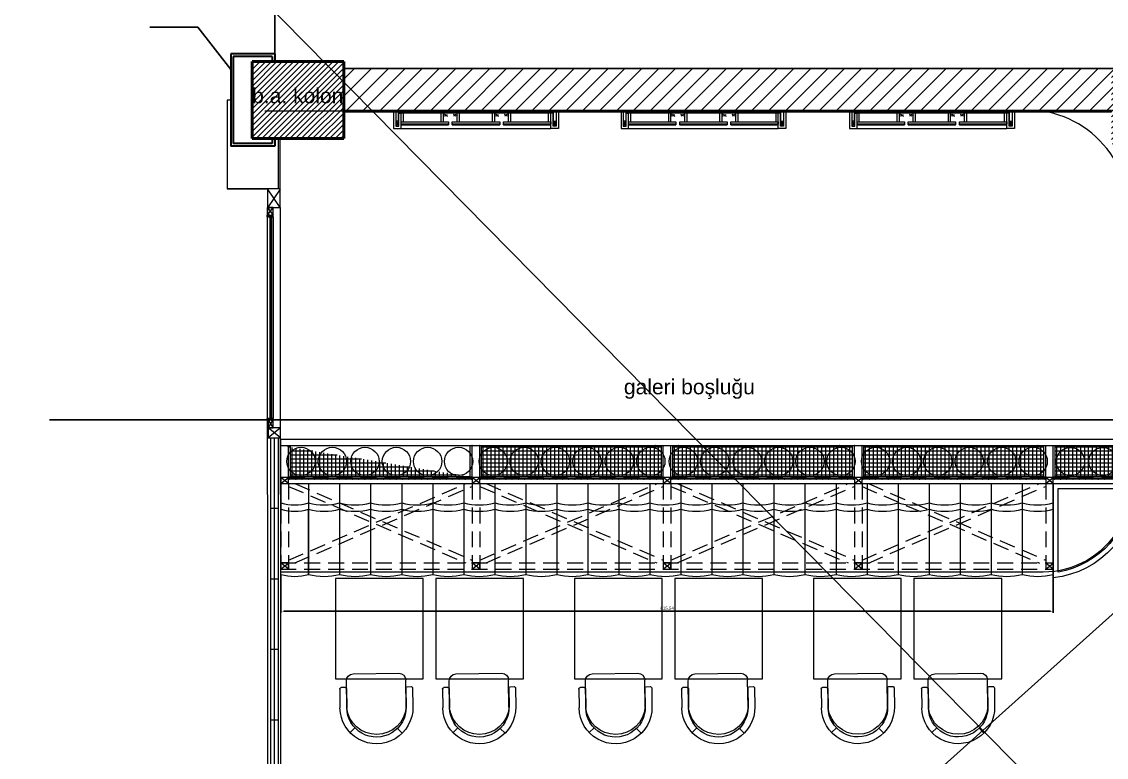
# Model space of a CAD drawing. Header units: millimetres. Extents: x 54215 to 67697, y 23496 to 56611.
# Drawn here: x 60167 to 61031, y 55147 to 55733 of the extents above; entities that cross this region are included whole.
import ezdxf

# ---------------------------------------------------------------- set-up
doc = ezdxf.new("R2010")
doc.units = ezdxf.units.MM
doc.linetypes.add('DASHED', pattern=[19.05, 12.7, -6.35])
for name, color, linetype, lineweight in [('- 0.09', 9, 'Continuous', 9), ('- 0.35', 3, 'Continuous', 35), ('- 0.50', 30, 'Continuous', 50), ('1-kutu profil', 5, 'Continuous', 0), ('no3_ahsap gorunus arka ince', 53, 'Continuous', 15), ('no3_ahsap gorunus on ince', 32, 'Continuous', 13), ('no3_cam gorunus on', 142, 'Continuous', 15), ('no3_duvar kaplama', 8, 'Continuous', 0), ('no3_kutu profil gorunus', 8, 'Continuous', 0), ('no3_kutuprofil kesit', 74, 'Continuous', 18), ('no3_mobilya aydınlatma', 50, 'Continuous', 13), ('no3_tefriş arka ince', 65, 'Continuous', 13), ('no3_tefriş izdüşüm', 87, 'Continuous', 15), ('t_yazı', 154, 'Continuous', 25)]:
    doc.layers.add(name, color=color, linetype=linetype, lineweight=lineweight)
doc.layers.add('0 rölöve', color=7, linetype='Continuous', true_color=0xf1380e)
for name, color, linetype, lineweight, true_color in [('no3_ahsap kesit on', 7, 'Continuous', 20, 0xfca103), ('no3_alçıpan kesit', 7, 'Continuous', 20, 0xf5003d), ('no3_doğrama kesit', 7, 'Continuous', 18, 0x35355a), ('no3_sandalye masa', 7, 'Continuous', 15, 0x9e0025), ('no3_tefriş ön ince', 7, 'Continuous', 18, 0x8c1aff)]:
    doc.layers.add(name, color=color, linetype=linetype, lineweight=lineweight, true_color=true_color)
doc.styles.get("Standard").update_dxf_attribs({"font": 'arial.ttf'})
doc.dimstyles.new('ISO-25', dxfattribs={"dimtxt": 2.5, "dimasz": 2.5, "dimexe": 1.25, "dimexo": 0.625, "dimtad": 1, "dimtxsty": 'Standard', "dimcen": 2.5, "dimadec": 0, "dimazin": 0, "dimtfac": 1, "dimtmove": 0, "dimatfit": 3, "dimfxl": 1, "dimarcsym": 0})

# ---------------------------------------------------------------- blocks, each defined once
blk = doc.blocks.new('madalyon kolçaklı')
at = {"layer": 'no3_sandalye masa'}
for p, q in [((4863.15, 1691.91, 0), (4859.29, 1695.66, 0)), ((4897.04, 1692.8, 0), (4900.79, 1696.66, 0)), ((4851.45, 1660.73, 0), (4851.45, 1675.81, 0)), ((4856.83, 1660.73, 0), (4856.83, 1675.81, 0)), ((4856.83, 1675.78, 0), (4856.83, 1654.24, 0)), ((4904.2, 1676.02, 0), (4904.2, 1654.49, 0)), ((4904.22, 1660.73, 0), (4904.22, 1675.8, 0)), ((4909.6, 1660.73, 0), (4909.6, 1675.8, 0)), ((4855.78, 1659.65, 0), (4852.54, 1659.65, 0)), ((4905.27, 1659.65, 0), (4908.5, 1659.65, 0)), ((4862.22, 1648.88, 0), (4898.81, 1648.88, 0))]:
    blk.add_line(p, q, dxfattribs=at)
for centre, radius, start, end in [((4880.52, 1675.81, 0), 29.08, 359.99827, 179.99827), ((4880.52, 1675.81, 0), 23.69, 359.99827, 179.99827), ((4880.53, 1673.6, 0), 23.79, 5.39536, 174.75062), ((4852.54, 1660.73, 0), 1.08, 177.79404, 269.99827), ((4855.78, 1660.73, 0), 1.08, 269.99827, 357.50636), ((4905.27, 1660.73, 0), 1.08, 182.49018, 269.99827), ((4908.5, 1660.73, 0), 1.08, 269.99827, 2.2025), ((4862.22, 1654.27, 0), 5.38, 179.99827, 269.99827), ((4898.81, 1654.27, 0), 5.38, 269.99827, 359.99827)]:
    blk.add_arc(centre, radius, start, end, dxfattribs=at)
blk = doc.blocks.new('asmakatplanblok')
at = {"layer": '- 0.09'}
h = blk.add_hatch(dxfattribs=at)
h.set_pattern_fill('ANSI31', color=256)
h.set_pattern_definition([(45, (61649.389, 25204.291), (-2.245064, 2.245064), [])])
h.paths.add_polyline_path([(62945, 26874.28), (62872, 26874.28), (62872, 26812.78), (62945, 26812.78)])
h.paths.add_polyline_path([(63630.5, 26869.78), (63557, 26869.78), (63557, 26808.28), (63630.5, 26808.28)])
h.paths.add_polyline_path([(64212, 26868.78), (64138.5, 26868.78), (64138.5, 26807.28), (64212, 26807.28)])
h.paths.add_polyline_path([(64209, 26081.28), (64136, 26081.28), (64136, 26019.78), (64209, 26019.78)])
h.paths.add_polyline_path([(63630.5, 26082.28), (63557.5, 26082.28), (63557.5, 26020.78), (63630.5, 26020.78)])
h.paths.add_polyline_path([(62945, 26076.28), (62872, 26076.28), (62872, 26014.78), (62945, 26014.78)])
h = blk.add_hatch(dxfattribs=at)
h.set_pattern_fill('ANSI31', color=256, scale=3)
h.set_pattern_definition([(45, (61649.389, 25204.291), (-6.735192, 6.735192), [])])
h.paths.add_polyline_path([(64394, 26197.68), (64394, 26174.39), (64406.24, 26174.39), (64406.24, 26197.68)])
h.paths.add_polyline_path([(64138.5, 26868.78), (63630.5, 26869.78), (63630.5, 26835.78), (64138.5, 26835.78)])
h.paths.add_polyline_path([(62945, 26019.78), (64136, 26019.78), (64136, 26051.28), (63630.5, 26051.28), (63630.5, 26020.78), (63557.5, 26020.78), (63557.5, 26051.28), (62945, 26051.28)])
h.paths.add_polyline_path([(63557, 26868.78), (62945, 26868.78), (62945, 26834.78), (63557, 26834.78)])
h.paths.add_polyline_path([(64209, 26019.78), (64433.02, 26019.78), (64433.02, 26868.78), (64212, 26868.78), (64212, 26831.78), (64347.5, 26831.78), (64347.5, 26823.28), (64394, 26823.28), (64394, 26085.78), (64372.06, 26085.78), (64372.06, 26051.28), (64209, 26051.28)])
at = {"layer": 'no3_duvar kaplama'}
h = blk.add_hatch(dxfattribs=at)
h.set_pattern_fill('NET', color=256)
edge = h.paths.add_edge_path(flags=17)
edge.add_line((63565.35, 26567.82), (63512.05, 26567.82))
edge.add_line((63512.05, 26567.82), (63512.05, 26543.08))
edge.add_line((63512.05, 26543.08), (63572.24, 26543.08))
edge.add_arc((63502.5, 26537.01), 70, 4.97422, 26.11689)
edge = h.paths.add_edge_path()
edge.add_line((63600.27, 26567.52), (63565.35, 26567.82))
edge.add_arc((63502.5, 26537.01), 70, 4.97422, 26.11689, ccw=False)
edge.add_line((63572.24, 26543.08), (63611.3, 26542.77))
edge.add_line((63611.3, 26542.77), (63600.27, 26567.52))
h.paths.add_polyline_path([(63503.05, 26567.82), (63359.66, 26567.82), (63359.66, 26543.08), (63503.05, 26543.08)], flags=17)
h.paths.add_polyline_path([(63350.66, 26567.82), (63207.27, 26567.82), (63207.27, 26543.08), (63350.66, 26543.08)], flags=17)
h.paths.add_polyline_path([(63198.27, 26567.82), (63054.89, 26567.82), (63054.89, 26543.08), (63198.27, 26543.08)], flags=17)
edge = h.paths.add_edge_path()
edge.add_line((63597.9, 26567.82), (62895, 26567.82))
edge.add_line((63045.89, 26543.08), (63045.89, 26567.82))
edge.add_line((63045.89, 26543.08), (62902.5, 26543.08))
edge.add_line((62902.5, 26543.08), (62902.5, 26567.82))
at = {"layer": '- 0.35'}
for p, q in [((62890, 26880.28), (62855, 26880.28)), ((62855, 26880.28), (62855, 26806.78)), ((62890, 26880.28), (62890, 26874.28)), ((62888, 26878.28), (62857, 26878.28)), ((62857, 26878.28), (62857, 26808.78)), ((62888, 26878.28), (62888, 26874.28)), ((62888, 26812.78), (62888, 26808.78)), ((62890, 26812.78), (62890, 26806.78)), ((62890, 26806.78), (62855, 26806.78)), ((62888, 26808.78), (62857, 26808.78))]:
    blk.add_line(p, q, dxfattribs=at)
at = {"layer": '- 0.50'}
for p, q in [((62945, 26874.28), (62872, 26874.28)), ((62872, 26812.78), (62872, 26874.28)), ((62945, 26812.78), (62945, 26874.28)), ((62945, 26834.78), (63557, 26834.78)), ((62945, 26812.78), (62872, 26812.78))]:
    blk.add_line(p, q, dxfattribs=at)
for p, q in [((63028.55, 26823.88), (62990.76, 26823.88)), ((63028.55, 26824.28), (63028.55, 26823.88)), ((63209.85, 26823.88), (63172.06, 26823.88)), ((63209.85, 26824.28), (63209.85, 26823.88)), ((63392.01, 26823.88), (63354.21, 26823.88)), ((63392.01, 26824.28), (63392.01, 26823.88)), ((62888.67, 26589.63), (62888.67, 26750.28))]:
    blk.add_line(p, q)
for points in [[(63031.55, 26824.28), (63031.55, 26823.88), (63069.35, 26823.88), (63069.35, 26824.28)], [(63072.35, 26824.28), (63072.35, 26823.88), (63110.14, 26823.88)], [(63212.85, 26824.28), (63212.85, 26823.88), (63250.65, 26823.88), (63250.65, 26824.28)], [(63253.65, 26824.28), (63253.65, 26823.88), (63291.44, 26823.88)], [(63395.01, 26824.28), (63395.01, 26823.88), (63432.8, 26823.88), (63432.8, 26824.28)], [(63435.8, 26824.28), (63435.8, 26823.88), (63473.6, 26823.88)]]:
    blk.add_lwpolyline(points)
at = {"layer": '0 rölöve'}
blk.add_line((64138.5, 26868.78), (62945, 26868.78), dxfattribs=at)
blk.add_lwpolyline([(62855, 26867.99), (62828.68, 26901.72), (62790.44, 26901.72)], dxfattribs=at)
at = {"layer": 'no3_ahsap gorunus arka ince'}
for p, q in [((62990.76, 26820.78), (63110.14, 26820.78)), ((63172.06, 26820.78), (63291.44, 26820.78)), ((63354.21, 26820.78), (63473.6, 26820.78))]:
    blk.add_line(p, q, dxfattribs=at)
at = {"layer": 'no3_ahsap kesit on'}
for p, q in [((62984.76, 26834.78), (62986.56, 26834.78)), ((63111.94, 26834.78), (62988.96, 26834.78)), ((62988.96, 26832.98), (62988.96, 26834.78)), ((62988.96, 26832.98), (62990.76, 26832.98)), ((63111.94, 26832.98), (62988.96, 26832.98)), ((62990.76, 26826.08), (62990.76, 26832.98)), ((62992.56, 26826.08), (62992.56, 26832.98)), ((63022.75, 26826.08), (63022.75, 26832.98)), ((63024.55, 26826.08), (63024.55, 26832.98)), ((63035.55, 26826.08), (63035.55, 26832.98)), ((63037.35, 26826.08), (63037.35, 26832.98)), ((63063.55, 26826.08), (63063.55, 26832.98)), ((63065.35, 26826.08), (63065.35, 26832.98)), ((63076.35, 26826.08), (63076.35, 26832.98)), ((63078.15, 26826.08), (63078.15, 26832.98)), ((63108.34, 26826.08), (63108.34, 26832.98)), ((63111.94, 26832.98), (63110.14, 26832.98)), ((63110.14, 26826.08), (63110.14, 26832.98)), ((63111.94, 26832.98), (63111.94, 26834.78)), ((63116.14, 26834.78), (63114.34, 26834.78)), ((63166.06, 26834.78), (63167.86, 26834.78)), ((63293.24, 26834.78), (63170.26, 26834.78)), ((63170.26, 26832.98), (63170.26, 26834.78)), ((63170.26, 26832.98), (63172.06, 26832.98)), ((63293.24, 26832.98), (63170.26, 26832.98)), ((63172.06, 26826.08), (63172.06, 26832.98)), ((63173.86, 26826.08), (63173.86, 26832.98)), ((63204.05, 26826.08), (63204.05, 26832.98)), ((63205.85, 26826.08), (63205.85, 26832.98)), ((63216.85, 26826.08), (63216.85, 26832.98)), ((63218.65, 26826.08), (63218.65, 26832.98)), ((63244.85, 26826.08), (63244.85, 26832.98)), ((63246.65, 26826.08), (63246.65, 26832.98)), ((63257.65, 26826.08), (63257.65, 26832.98)), ((63259.45, 26826.08), (63259.45, 26832.98)), ((63289.64, 26826.08), (63289.64, 26832.98)), ((63293.24, 26832.98), (63291.44, 26832.98)), ((63291.44, 26826.08), (63291.44, 26832.98)), ((63293.24, 26832.98), (63293.24, 26834.78)), ((63297.44, 26834.78), (63295.64, 26834.78)), ((63348.21, 26834.78), (63350.01, 26834.78)), ((63475.4, 26834.78), (63352.41, 26834.78)), ((63352.41, 26832.98), (63352.41, 26834.78)), ((63352.41, 26832.98), (63354.21, 26832.98)), ((63475.4, 26832.98), (63352.41, 26832.98)), ((63354.21, 26826.08), (63354.21, 26832.98)), ((63356.01, 26826.08), (63356.01, 26832.98)), ((63386.21, 26826.08), (63386.21, 26832.98)), ((63388.01, 26826.08), (63388.01, 26832.98)), ((63399.01, 26826.08), (63399.01, 26832.98)), ((63400.81, 26826.08), (63400.81, 26832.98)), ((63427, 26826.08), (63427, 26832.98)), ((63428.8, 26826.08), (63428.8, 26832.98)), ((63439.8, 26826.08), (63439.8, 26832.98)), ((63441.6, 26826.08), (63441.6, 26832.98)), ((63471.8, 26826.08), (63471.8, 26832.98)), ((63475.4, 26832.98), (63473.6, 26832.98)), ((63473.6, 26826.08), (63473.6, 26832.98)), ((63475.4, 26832.98), (63475.4, 26834.78)), ((63479.6, 26834.78), (63477.8, 26834.78))]:
    blk.add_line(p, q, dxfattribs=at)
for points in [[(62984.76, 26834.78), (62984.76, 26820.78), (62990.76, 26820.78), (62990.76, 26832.98)], [(62986.56, 26834.78), (62986.56, 26822.58), (62988.96, 26822.58), (62988.96, 26832.98)], [(63116.14, 26834.78), (63116.14, 26820.78), (63110.14, 26820.78), (63110.14, 26832.98)], [(63114.34, 26834.78), (63114.34, 26822.58), (63111.94, 26822.58), (63111.94, 26832.98)], [(63166.06, 26834.78), (63166.06, 26820.78), (63172.06, 26820.78), (63172.06, 26832.98)], [(63167.86, 26834.78), (63167.86, 26822.58), (63170.26, 26822.58), (63170.26, 26832.98)], [(63297.44, 26834.78), (63297.44, 26820.78), (63291.44, 26820.78), (63291.44, 26832.98)], [(63295.64, 26834.78), (63295.64, 26822.58), (63293.24, 26822.58), (63293.24, 26832.98)], [(63348.21, 26834.78), (63348.21, 26820.78), (63354.21, 26820.78), (63354.21, 26832.98)], [(63350.01, 26834.78), (63350.01, 26822.58), (63352.41, 26822.58), (63352.41, 26832.98)], [(63479.6, 26834.78), (63479.6, 26820.78), (63473.6, 26820.78), (63473.6, 26832.98)], [(63477.8, 26834.78), (63477.8, 26822.58), (63475.4, 26822.58), (63475.4, 26832.98)]]:
    blk.add_lwpolyline(points, dxfattribs=at)
for points in [[(62990.76, 26826.08), (63028.55, 26826.08), (63028.55, 26824.28), (62990.76, 26824.28)], [(63031.55, 26826.08), (63069.35, 26826.08), (63069.35, 26824.28), (63031.55, 26824.28)], [(63072.35, 26826.08), (63110.14, 26826.08), (63110.14, 26824.28), (63072.35, 26824.28)], [(63172.06, 26826.08), (63209.85, 26826.08), (63209.85, 26824.28), (63172.06, 26824.28)], [(63212.85, 26826.08), (63250.65, 26826.08), (63250.65, 26824.28), (63212.85, 26824.28)], [(63253.65, 26826.08), (63291.44, 26826.08), (63291.44, 26824.28), (63253.65, 26824.28)], [(63354.21, 26826.08), (63392.01, 26826.08), (63392.01, 26824.28), (63354.21, 26824.28)], [(63395.01, 26826.08), (63432.8, 26826.08), (63432.8, 26824.28), (63395.01, 26824.28)], [(63435.8, 26826.08), (63473.6, 26826.08), (63473.6, 26824.28), (63435.8, 26824.28)]]:
    blk.add_lwpolyline(points, close=True, dxfattribs=at)
at = {"layer": 'no3_alçıpan kesit'}
for p, q in [((62893.13, 26772.78), (62893.13, 26812.78)), ((62894.33, 26772.78), (62894.33, 26812.78))]:
    blk.add_line(p, q, dxfattribs=at)
at = {"layer": 'no3_cam gorunus on'}
for p, q in [((62886.17, 26751.78), (62886.17, 26588.13)), ((62886.67, 26751.78), (62886.67, 26588.13)), ((62887.17, 26751.78), (62887.17, 26588.13))]:
    blk.add_line(p, q, dxfattribs=at)
at = {"layer": 'no3_doğrama kesit'}
for p, q in [((62886.67, 26574.13), (62886.67, 26124.28)), ((62889.67, 26574.13), (62889.67, 26124.28)), ((62892.67, 26574.13), (62892.67, 26124.28)), ((62886.67, 26517.9), (62892.67, 26517.9)), ((62886.67, 26461.67), (62892.67, 26461.67)), ((62886.67, 26405.44), (62892.67, 26405.44)), ((62886.67, 26349.21), (62892.67, 26349.21))]:
    blk.add_line(p, q, dxfattribs=at)
for p in [(62889.67, 26517.9), (62889.67, 26461.67), (62889.67, 26405.44), (62889.67, 26349.21)]:
    blk.add_point(p, dxfattribs=at)
at = {"layer": 'no3_kutu profil gorunus'}
for p, q in [((62988.76, 26826.58), (62988.76, 26834.78)), ((63112.14, 26826.58), (63112.14, 26834.78)), ((63170.06, 26826.58), (63170.06, 26834.78)), ((63293.44, 26826.58), (63293.44, 26834.78)), ((63352.21, 26826.58), (63352.21, 26834.78)), ((63475.6, 26826.58), (63475.6, 26834.78)), ((62884.67, 26124.28), (62884.33, 26757.78)), ((62894.33, 26757.78), (62894.67, 26124.28)), ((63598.04, 26572.82), (62895, 26572.82)), ((62895, 26537.61), (62895, 26572.82)), ((63602.98, 26567.82), (62895, 26567.82)), ((62901, 26537.61), (62901, 26567.82)), ((62902.5, 26543.08), (62902.5, 26567.82)), ((63045.89, 26543.08), (63045.89, 26567.82)), ((63047.39, 26542.61), (63047.39, 26567.82)), ((63053.39, 26542.61), (63053.39, 26567.82)), ((63054.89, 26543.08), (63054.89, 26567.82)), ((63198.27, 26543.08), (63198.27, 26567.82)), ((63199.77, 26542.61), (63199.77, 26567.82)), ((63205.77, 26542.61), (63205.77, 26567.82)), ((63207.27, 26543.08), (63207.27, 26567.82)), ((63350.66, 26543.08), (63350.66, 26567.82)), ((63352.16, 26542.61), (63352.16, 26567.82)), ((63358.16, 26542.61), (63358.16, 26567.82)), ((63359.66, 26543.08), (63359.66, 26567.82)), ((63503.05, 26543.08), (63503.05, 26567.82)), ((63504.55, 26542.61), (63504.55, 26567.82)), ((63510.55, 26542.61), (63510.55, 26567.82)), ((63512.05, 26543.08), (63512.05, 26567.82)), ((63045.89, 26543.08), (62902.5, 26543.08)), ((63198.27, 26543.08), (63054.89, 26543.08)), ((63350.66, 26543.08), (63207.27, 26543.08)), ((63503.05, 26543.08), (63359.66, 26543.08)), ((63611.31, 26543.08), (63512.05, 26543.08)), ((62895, 26537.61), (63618.81, 26537.61)), ((63047.39, 26541.28), (62901, 26541.28)), ((63045.89, 26541.58), (62902.5, 26541.58)), ((63199.77, 26541.28), (63053.39, 26541.28)), ((63198.27, 26541.58), (63054.89, 26541.58)), ((63352.16, 26541.28), (63205.77, 26541.28)), ((63350.66, 26541.58), (63207.27, 26541.58)), ((63504.55, 26541.28), (63358.16, 26541.28)), ((63503.05, 26541.58), (63359.66, 26541.58)), ((63612.81, 26541.28), (63510.55, 26541.28)), ((63611.31, 26541.58), (63512.05, 26541.58))]:
    blk.add_line(p, q, dxfattribs=at)
at = {"layer": 'no3_kutu profil gorunus', "linetype": 'DASHED'}
for p, q in [((63618.81, 26542.58), (62895, 26542.58)), ((62895, 26537.61), (62895, 26469.31)), ((62901, 26537.61), (62901, 26469.31)), ((62901, 26476.48), (63042.35, 26537.61)), ((62901, 26535.43), (63042.35, 26474.31)), ((62906.04, 26537.61), (63047.39, 26476.48)), ((62906.04, 26474.31), (63047.39, 26535.43)), ((63047.39, 26537.61), (63047.39, 26469.31)), ((63053.39, 26537.61), (63053.39, 26469.31)), ((63053.39, 26476.48), (63194.73, 26537.61)), ((63053.39, 26535.43), (63194.73, 26474.31)), ((63058.43, 26537.61), (63199.77, 26476.48)), ((63058.43, 26474.31), (63199.77, 26535.43)), ((63199.77, 26537.61), (63199.77, 26469.31)), ((63205.77, 26537.61), (63205.77, 26469.31)), ((63205.77, 26476.48), (63347.12, 26537.61)), ((63205.77, 26535.43), (63347.12, 26474.31)), ((63210.81, 26537.61), (63352.16, 26476.48)), ((63210.81, 26474.31), (63352.16, 26535.43)), ((63352.16, 26537.58), (63352.16, 26469.28)), ((63358.16, 26537.61), (63358.16, 26469.31)), ((63358.16, 26476.46), (63499.51, 26537.58)), ((63358.16, 26535.4), (63499.51, 26474.28)), ((63363.2, 26537.58), (63504.55, 26476.46)), ((63363.2, 26474.28), (63504.55, 26535.4)), ((63504.55, 26537.58), (63504.55, 26469.28)), ((63510.55, 26537.58), (63510.55, 26469.28)), ((62894.48, 26474.31), (63510.55, 26474.31)), ((62895, 26469.31), (62901, 26474.31)), ((62901, 26469.31), (62895, 26474.31)), ((63047.39, 26469.31), (63053.39, 26474.31)), ((63053.39, 26469.31), (63047.39, 26474.31)), ((63199.77, 26469.31), (63205.77, 26474.31)), ((63205.77, 26469.31), (63199.77, 26474.31)), ((63352.16, 26469.31), (63358.16, 26474.31)), ((63358.16, 26469.31), (63352.16, 26474.31)), ((63504.55, 26469.28), (63510.55, 26474.28)), ((63510.55, 26469.28), (63504.55, 26474.28)), ((62894.48, 26469.31), (63510.55, 26469.31))]:
    blk.add_line(p, q, dxfattribs=at)
for points in [[(62895, 26469.31), (62901, 26469.31), (62901, 26474.31), (62895, 26474.31)], [(63047.39, 26469.31), (63053.39, 26469.31), (63053.39, 26474.31), (63047.39, 26474.31)], [(63199.77, 26469.31), (63205.77, 26469.31), (63205.77, 26474.31), (63199.77, 26474.31)], [(63352.16, 26469.31), (63358.16, 26469.31), (63358.16, 26474.31), (63352.16, 26474.31)], [(63504.55, 26469.28), (63510.55, 26469.28), (63510.55, 26474.28), (63504.55, 26474.28)]]:
    blk.add_lwpolyline(points, close=True, dxfattribs=at)
at = {"layer": 'no3_kutuprofil kesit'}
for p, q in [((62986.76, 26822.58), (62988.76, 26826.58)), ((62988.76, 26822.58), (62986.76, 26826.58)), ((62988.76, 26826.58), (62988.76, 26826.58)), ((63114.14, 26822.58), (63112.14, 26826.58)), ((63112.14, 26826.58), (63112.14, 26826.58)), ((63112.14, 26822.58), (63114.14, 26826.58)), ((63168.06, 26822.58), (63170.06, 26826.58)), ((63170.06, 26822.58), (63168.06, 26826.58)), ((63170.06, 26826.58), (63170.06, 26826.58)), ((63295.44, 26822.58), (63293.44, 26826.58)), ((63293.44, 26826.58), (63293.44, 26826.58)), ((63293.44, 26822.58), (63295.44, 26826.58)), ((63350.21, 26822.58), (63352.21, 26826.58)), ((63352.21, 26822.58), (63350.21, 26826.58)), ((63352.21, 26826.58), (63352.21, 26826.58)), ((63477.6, 26822.58), (63475.6, 26826.58)), ((63475.6, 26826.58), (63475.6, 26826.58)), ((63475.6, 26822.58), (63477.6, 26826.58)), ((62852, 26772.78), (62883.8, 26772.78)), ((62894.33, 26757.78), (62884.33, 26772.78)), ((62894.33, 26772.48), (62884.33, 26757.48)), ((62883.67, 26750.28), (62886.17, 26751.78)), ((62886.17, 26750.28), (62883.67, 26751.78)), ((62884.33, 26757.78), (62888.67, 26751.78)), ((62884.34, 26751.78), (62888.67, 26757.78)), ((62887.17, 26750.28), (62888.67, 26751.78)), ((62888.67, 26750.28), (62887.17, 26751.78)), ((62883.67, 26588.13), (62886.17, 26589.63)), ((62886.17, 26588.13), (62883.67, 26589.63)), ((62884.67, 26588.13), (62888.67, 26582.13)), ((62884.67, 26582.13), (62888.67, 26588.13)), ((62887.17, 26588.13), (62888.67, 26589.63)), ((62888.67, 26588.13), (62887.17, 26589.63)), ((62894.67, 26582.13), (62884.67, 26574.13)), ((62894.67, 26574.13), (62884.67, 26582.13)), ((62895, 26537.61), (62901, 26542.61)), ((62901, 26537.61), (62895, 26542.61)), ((62902.5, 26543.08), (62901, 26541.58)), ((62902.5, 26541.58), (62901, 26543.08)), ((63047.39, 26543.08), (63045.89, 26541.58)), ((63047.39, 26541.58), (63045.89, 26543.08)), ((63047.39, 26537.61), (63053.39, 26542.61)), ((63053.39, 26537.61), (63047.39, 26542.61)), ((63054.89, 26543.08), (63053.39, 26541.58)), ((63054.89, 26541.58), (63053.39, 26543.08)), ((63199.77, 26543.08), (63198.27, 26541.58)), ((63199.77, 26541.58), (63198.27, 26543.08)), ((63199.77, 26537.61), (63205.77, 26542.61)), ((63205.77, 26537.61), (63199.77, 26542.61)), ((63207.27, 26543.08), (63205.77, 26541.58)), ((63207.27, 26541.58), (63205.77, 26543.08)), ((63352.16, 26543.08), (63350.66, 26541.58)), ((63352.16, 26541.58), (63350.66, 26543.08)), ((63352.16, 26537.61), (63358.16, 26542.61)), ((63358.16, 26537.61), (63352.16, 26542.61)), ((63359.66, 26543.08), (63358.16, 26541.58)), ((63359.66, 26541.58), (63358.16, 26543.08)), ((63504.55, 26543.08), (63503.05, 26541.58)), ((63504.55, 26541.58), (63503.05, 26543.08)), ((63504.55, 26537.61), (63510.55, 26542.61)), ((63510.55, 26537.61), (63504.55, 26542.61)), ((63512.05, 26543.08), (63510.55, 26541.58)), ((63512.05, 26541.58), (63510.55, 26543.08))]:
    blk.add_line(p, q, dxfattribs=at)
for points in [[(62855, 26843.53), (62852, 26843.53), (62852, 26772.78), (62884.33, 26772.78)], [(62855, 26843.33), (62852.2, 26843.33), (62852.2, 26772.98), (62884.33, 26772.98)]]:
    blk.add_lwpolyline(points, dxfattribs=at)
for points in [[(62986.76, 26822.58), (62988.76, 26822.58), (62988.76, 26826.58), (62986.76, 26826.58)], [(63114.14, 26822.58), (63112.14, 26822.58), (63112.14, 26826.58), (63114.14, 26826.58)], [(63168.06, 26822.58), (63170.06, 26822.58), (63170.06, 26826.58), (63168.06, 26826.58)], [(63295.44, 26822.58), (63293.44, 26822.58), (63293.44, 26826.58), (63295.44, 26826.58)], [(63350.21, 26822.58), (63352.21, 26822.58), (63352.21, 26826.58), (63350.21, 26826.58)], [(63477.6, 26822.58), (63475.6, 26822.58), (63475.6, 26826.58), (63477.6, 26826.58)], [(62884.33, 26757.78), (62894.33, 26757.78), (62894.33, 26772.78), (62884.33, 26772.78)], [(62883.67, 26750.28), (62886.17, 26750.28), (62886.17, 26751.78), (62883.67, 26751.78)], [(62884.33, 26751.78), (62888.67, 26751.78), (62888.67, 26757.78), (62884.33, 26757.78)], [(62887.17, 26750.28), (62888.67, 26750.28), (62888.67, 26751.78), (62887.17, 26751.78)], [(62883.67, 26588.13), (62886.17, 26588.13), (62886.17, 26589.63), (62883.67, 26589.63)], [(62884.67, 26582.13), (62888.67, 26582.13), (62888.67, 26588.13), (62884.67, 26588.13)], [(62887.17, 26588.13), (62888.67, 26588.13), (62888.67, 26589.63), (62887.17, 26589.63)], [(62884.67, 26574.13), (62894.67, 26574.13), (62894.67, 26582.13), (62884.67, 26582.13)], [(62895, 26537.61), (62901, 26537.61), (62901, 26542.61), (62895, 26542.61)], [(62902.5, 26543.08), (62902.5, 26541.58), (62901, 26541.58), (62901, 26543.08)], [(63047.39, 26543.08), (63047.39, 26541.58), (63045.89, 26541.58), (63045.89, 26543.08)], [(63047.39, 26537.61), (63053.39, 26537.61), (63053.39, 26542.61), (63047.39, 26542.61)], [(63054.89, 26543.08), (63054.89, 26541.58), (63053.39, 26541.58), (63053.39, 26543.08)], [(63199.77, 26543.08), (63199.77, 26541.58), (63198.27, 26541.58), (63198.27, 26543.08)], [(63199.77, 26537.61), (63205.77, 26537.61), (63205.77, 26542.61), (63199.77, 26542.61)], [(63207.27, 26543.08), (63207.27, 26541.58), (63205.77, 26541.58), (63205.77, 26543.08)], [(63352.16, 26543.08), (63352.16, 26541.58), (63350.66, 26541.58), (63350.66, 26543.08)], [(63352.16, 26537.61), (63358.16, 26537.61), (63358.16, 26542.61), (63352.16, 26542.61)], [(63359.66, 26543.08), (63359.66, 26541.58), (63358.16, 26541.58), (63358.16, 26543.08)], [(63504.55, 26543.08), (63504.55, 26541.58), (63503.05, 26541.58), (63503.05, 26543.08)], [(63504.55, 26537.61), (63510.55, 26537.61), (63510.55, 26542.61), (63504.55, 26542.61)], [(63512.05, 26543.08), (63512.05, 26541.58), (63510.55, 26541.58), (63510.55, 26543.08)]]:
    blk.add_lwpolyline(points, close=True, dxfattribs=at)
for centre in [(62901.83, 26541.13), (62906.83, 26541.13), (62911.83, 26541.13), (62916.83, 26541.13), (62921.83, 26541.13), (62926.83, 26541.13), (62931.83, 26541.13), (62936.83, 26541.13), (62941.83, 26541.13), (62946.83, 26541.13), (62951.83, 26541.13), (62956.83, 26541.13), (62961.83, 26541.13), (62966.83, 26541.13), (62971.83, 26541.13), (62976.83, 26541.13), (62981.83, 26541.13), (62986.83, 26541.13), (62991.83, 26541.13), (62996.83, 26541.13), (63001.83, 26541.13), (63006.83, 26541.13), (63011.83, 26541.13), (63016.83, 26541.13), (63021.83, 26541.13), (63026.83, 26541.13), (63031.83, 26541.13), (63036.83, 26541.13), (63041.83, 26541.13), (63046.83, 26541.13), (63054.22, 26541.13), (63059.22, 26541.13), (63064.22, 26541.13), (63069.22, 26541.13), (63074.22, 26541.13), (63079.22, 26541.13), (63084.22, 26541.13), (63089.22, 26541.13), (63094.22, 26541.13), (63099.22, 26541.13), (63104.22, 26541.13), (63109.22, 26541.13), (63114.22, 26541.13), (63119.22, 26541.13), (63124.22, 26541.13), (63129.22, 26541.13), (63134.22, 26541.13), (63139.22, 26541.13), (63144.22, 26541.13), (63149.22, 26541.13), (63154.22, 26541.13), (63159.22, 26541.13), (63164.22, 26541.13), (63169.22, 26541.13), (63174.22, 26541.13), (63179.22, 26541.13), (63184.22, 26541.13), (63189.22, 26541.13), (63194.22, 26541.13), (63199.22, 26541.13), (63206.6, 26541.13), (63211.6, 26541.13), (63216.6, 26541.13), (63221.6, 26541.13), (63226.6, 26541.13), (63231.6, 26541.13), (63236.6, 26541.13), (63241.6, 26541.13), (63246.6, 26541.13), (63251.6, 26541.13), (63256.6, 26541.13), (63261.6, 26541.13), (63266.6, 26541.13), (63271.6, 26541.13), (63276.6, 26541.13), (63281.6, 26541.13), (63286.6, 26541.13), (63291.6, 26541.13), (63296.6, 26541.13), (63301.6, 26541.13), (63306.6, 26541.13), (63311.6, 26541.13), (63316.6, 26541.13), (63321.6, 26541.13), (63326.6, 26541.13), (63331.6, 26541.13), (63336.6, 26541.13), (63341.6, 26541.13), (63346.6, 26541.13), (63351.6, 26541.13), (63358.99, 26541.13), (63363.99, 26541.13), (63368.99, 26541.13), (63373.99, 26541.13), (63378.99, 26541.13), (63383.99, 26541.13), (63388.99, 26541.13), (63393.99, 26541.13), (63398.99, 26541.13), (63403.99, 26541.13), (63408.99, 26541.13), (63413.99, 26541.13), (63418.99, 26541.13), (63423.99, 26541.13), (63428.99, 26541.13), (63433.99, 26541.13), (63438.99, 26541.13), (63443.99, 26541.13), (63448.99, 26541.13), (63453.99, 26541.13), (63458.99, 26541.13), (63463.99, 26541.13), (63468.99, 26541.13), (63473.99, 26541.13), (63478.99, 26541.13), (63483.99, 26541.13), (63488.99, 26541.13), (63493.99, 26541.13), (63498.99, 26541.13), (63503.99, 26541.13), (63511.38, 26541.13), (63516.38, 26541.13), (63521.38, 26541.13), (63526.38, 26541.13), (63531.38, 26541.13), (63536.38, 26541.13), (63541.38, 26541.13), (63546.38, 26541.13), (63551.38, 26541.13)]:
    blk.add_circle(centre, 0.15, dxfattribs=at)
at = {"layer": 'no3_mobilya aydınlatma'}
for p, q in [((63026.51, 26831.57), (63027.64, 26832.04)), ((63026.51, 26831.28), (63027.68, 26830.8)), ((63033.6, 26831.28), (63032.43, 26830.8)), ((63033.6, 26831.57), (63032.47, 26832.04)), ((63067.31, 26831.57), (63068.44, 26832.04)), ((63067.31, 26831.28), (63068.47, 26830.8)), ((63074.4, 26831.28), (63073.23, 26830.8)), ((63074.4, 26831.57), (63073.26, 26832.04)), ((63207.81, 26831.57), (63208.95, 26832.04)), ((63207.81, 26831.28), (63208.98, 26830.8)), ((63214.9, 26831.28), (63213.74, 26830.8)), ((63214.9, 26831.57), (63213.77, 26832.04)), ((63248.61, 26831.57), (63249.74, 26832.04)), ((63248.61, 26831.28), (63249.77, 26830.8)), ((63255.7, 26831.28), (63254.53, 26830.8)), ((63255.7, 26831.57), (63254.56, 26832.04)), ((63389.97, 26831.57), (63391.1, 26832.04)), ((63389.97, 26831.28), (63391.13, 26830.8)), ((63397.06, 26831.28), (63395.89, 26830.8)), ((63397.06, 26831.57), (63395.92, 26832.04)), ((63430.76, 26831.57), (63431.89, 26832.04)), ((63430.76, 26831.28), (63431.93, 26830.8)), ((63437.85, 26831.28), (63436.68, 26830.8)), ((63437.85, 26831.57), (63436.72, 26832.04))]:
    blk.add_line(p, q, dxfattribs=at)
for centre in [(63025.4, 26831.4), (63034.71, 26831.4), (63066.2, 26831.4), (63075.5, 26831.4), (63206.7, 26831.4), (63216.01, 26831.4), (63247.5, 26831.4), (63256.8, 26831.4), (63388.86, 26831.4), (63398.16, 26831.4), (63429.65, 26831.4), (63438.96, 26831.4)]:
    blk.add_circle(centre, 0.773, dxfattribs=at)
at = {"layer": 'no3_tefriş izdüşüm'}
for points in [[(63568.37, 26731.51), (63568.37, 26731.51, 0.443741), (63502.5, 26834.78), (62882, 26834.78)], [(63564.28, 26569.92), (63564.28, 26569.92, -0.566052), (63502.5, 26467.01), (62894.49, 26467.01)]]:
    blk.add_lwpolyline(points, format="xyb", dxfattribs=at)
at = {"layer": '0 rölöve'}
blk.add_text('b.a. kolon', height=12, dxfattribs=at).set_placement((62872.06, 26840.97))
blk = doc.blocks.new('dwfrtklş')
at = {"layer": 'no3_tefriş ön ince'}
for p, q in [((62895, 26537.61), (62895, 26517.21)), ((62917.02, 26537.61), (63510.55, 26537.61)), ((62917.02, 26537.61), (62917.02, 26517.21)), ((62917.02, 26537.61), (62917.02, 26517.21)), ((62941.75, 26537.61), (62941.75, 26517.21)), ((62966.48, 26537.61), (62966.48, 26517.21)), ((62991.21, 26537.61), (62991.21, 26517.21)), ((63015.94, 26537.61), (63015.94, 26517.21)), ((63040.67, 26537.61), (63040.67, 26517.21)), ((63065.4, 26537.61), (63065.4, 26517.21)), ((63090.13, 26537.61), (63090.13, 26517.21)), ((63114.86, 26537.61), (63114.86, 26517.21)), ((63139.59, 26537.61), (63139.59, 26517.21)), ((63164.32, 26537.61), (63164.32, 26517.21)), ((63189.05, 26537.61), (63189.05, 26517.21)), ((63213.78, 26537.61), (63213.78, 26517.21)), ((63238.51, 26537.61), (63238.51, 26517.21)), ((63263.24, 26537.61), (63263.24, 26517.21)), ((63287.97, 26537.61), (63287.97, 26517.21)), ((63312.7, 26537.61), (63312.7, 26517.21)), ((63337.43, 26537.61), (63337.43, 26517.21)), ((63362.16, 26537.61), (63362.16, 26517.21)), ((63386.89, 26537.61), (63386.89, 26517.21)), ((63411.62, 26537.61), (63411.62, 26517.21)), ((63436.35, 26537.61), (63436.35, 26517.21)), ((63461.08, 26537.61), (63461.08, 26517.21)), ((63485.81, 26537.61), (63485.81, 26517.21)), ((63510.55, 26537.61), (63510.55, 26517.21)), ((62895, 26465.21), (62895, 26517.21)), ((62917.02, 26465.21), (62917.02, 26517.21)), ((62917.02, 26517.21), (62917.02, 26465.21)), ((62941.75, 26517.21), (62941.75, 26465.21)), ((62966.48, 26517.21), (62966.48, 26465.21)), ((62991.21, 26517.21), (62991.21, 26465.21)), ((63015.94, 26517.21), (63015.94, 26465.21)), ((63040.67, 26517.21), (63040.67, 26465.21)), ((63065.4, 26517.21), (63065.4, 26465.21)), ((63090.13, 26517.21), (63090.13, 26465.21)), ((63114.86, 26517.21), (63114.86, 26465.21)), ((63139.59, 26517.21), (63139.59, 26465.21)), ((63164.32, 26517.21), (63164.32, 26465.21)), ((63189.05, 26517.21), (63189.05, 26465.21)), ((63213.78, 26517.21), (63213.78, 26465.21)), ((63238.51, 26517.21), (63238.51, 26465.21)), ((63263.24, 26517.21), (63263.24, 26465.21)), ((63287.97, 26517.21), (63287.97, 26465.21)), ((63312.7, 26517.21), (63312.7, 26465.21)), ((63337.43, 26517.21), (63337.43, 26465.21)), ((63362.16, 26517.21), (63362.16, 26465.21)), ((63386.89, 26517.21), (63386.89, 26465.21)), ((63411.62, 26517.21), (63411.62, 26465.21)), ((63436.35, 26517.21), (63436.35, 26465.21)), ((63461.08, 26517.21), (63461.08, 26465.21)), ((63485.81, 26517.21), (63485.81, 26465.21)), ((63510.55, 26517.21), (63510.55, 26465.21))]:
    blk.add_line(p, q, dxfattribs=at)
for centre, radius, start, end in [((62906.01, 26559.18), 38.57, 253.41961, 286.58039), ((62906.01, 26554.18), 38.57, 253.41961, 286.58039), ((62929.38, 26569.07), 48.47, 255.219, 284.781), ((62929.38, 26564.07), 48.47, 255.219, 284.781), ((62954.11, 26569.07), 48.47, 255.219, 284.781), ((62954.11, 26564.07), 48.47, 255.219, 284.781), ((62978.84, 26569.07), 48.47, 255.219, 284.781), ((62978.84, 26564.07), 48.47, 255.219, 284.781), ((63003.57, 26569.07), 48.47, 255.219, 284.781), ((63003.57, 26564.07), 48.47, 255.219, 284.781), ((63028.3, 26569.07), 48.47, 255.219, 284.781), ((63028.3, 26564.07), 48.47, 255.219, 284.781), ((63053.03, 26569.07), 48.47, 255.219, 284.781), ((63053.03, 26564.07), 48.47, 255.219, 284.781), ((63077.76, 26569.07), 48.47, 255.219, 284.781), ((63077.76, 26564.07), 48.47, 255.219, 284.781), ((63102.49, 26569.07), 48.47, 255.219, 284.781), ((63102.49, 26564.07), 48.47, 255.219, 284.781), ((63127.22, 26569.07), 48.47, 255.219, 284.781), ((63127.22, 26564.07), 48.47, 255.219, 284.781), ((63151.95, 26569.07), 48.47, 255.219, 284.781), ((63151.95, 26564.07), 48.47, 255.219, 284.781), ((63176.68, 26569.07), 48.47, 255.219, 284.781), ((63176.68, 26564.07), 48.47, 255.219, 284.781), ((63201.42, 26569.07), 48.47, 255.219, 284.781), ((63201.42, 26564.07), 48.47, 255.219, 284.781), ((63226.15, 26569.07), 48.47, 255.219, 284.781), ((63226.15, 26564.07), 48.47, 255.219, 284.781), ((63250.88, 26569.07), 48.47, 255.219, 284.781), ((63250.88, 26564.07), 48.47, 255.219, 284.781), ((63275.61, 26569.07), 48.47, 255.219, 284.781), ((63275.61, 26564.07), 48.47, 255.219, 284.781), ((63300.34, 26569.07), 48.47, 255.219, 284.781), ((63300.34, 26564.07), 48.47, 255.219, 284.781), ((63325.07, 26569.07), 48.47, 255.219, 284.781), ((63325.07, 26564.07), 48.47, 255.219, 284.781), ((63349.8, 26569.07), 48.47, 255.219, 284.781), ((63349.8, 26564.07), 48.47, 255.219, 284.781), ((63374.53, 26569.07), 48.47, 255.219, 284.781), ((63374.53, 26564.07), 48.47, 255.219, 284.781), ((63399.26, 26569.07), 48.47, 255.219, 284.781), ((63399.26, 26564.07), 48.47, 255.219, 284.781), ((63423.99, 26569.07), 48.47, 255.219, 284.781), ((63423.99, 26564.07), 48.47, 255.219, 284.781), ((63448.72, 26569.07), 48.47, 255.219, 284.781), ((63448.72, 26564.07), 48.47, 255.219, 284.781), ((63473.45, 26569.07), 48.47, 255.219, 284.781), ((63473.45, 26564.07), 48.47, 255.219, 284.781), ((63498.18, 26569.07), 48.47, 255.219, 284.781), ((63498.18, 26564.07), 48.47, 255.219, 284.781), ((62906.01, 26502.18), 38.57, 253.41961, 286.58039), ((62929.38, 26512.08), 48.47, 255.219, 284.781), ((62954.11, 26512.08), 48.47, 255.219, 284.781), ((62978.84, 26512.08), 48.47, 255.219, 284.781), ((63003.57, 26512.08), 48.47, 255.219, 284.781), ((63028.3, 26512.08), 48.47, 255.219, 284.781), ((63053.03, 26512.08), 48.47, 255.219, 284.781), ((63077.76, 26512.08), 48.47, 255.219, 284.781), ((63102.49, 26512.08), 48.47, 255.219, 284.781), ((63127.22, 26512.08), 48.47, 255.219, 284.781), ((63151.95, 26512.08), 48.47, 255.219, 284.781), ((63176.68, 26512.08), 48.47, 255.219, 284.781), ((63201.42, 26512.08), 48.47, 255.219, 284.781), ((63226.15, 26512.08), 48.47, 255.219, 284.781), ((63250.88, 26512.08), 48.47, 255.219, 284.781), ((63275.61, 26512.08), 48.47, 255.219, 284.781), ((63300.34, 26512.08), 48.47, 255.219, 284.781), ((63325.07, 26512.08), 48.47, 255.219, 284.781), ((63349.8, 26512.08), 48.47, 255.219, 284.781), ((63374.53, 26512.08), 48.47, 255.219, 284.781), ((63399.26, 26512.08), 48.47, 255.219, 284.781), ((63423.99, 26512.08), 48.47, 255.219, 284.781), ((63448.72, 26512.08), 48.47, 255.219, 284.781), ((63473.45, 26512.08), 48.47, 255.219, 284.781), ((63498.18, 26512.08), 48.47, 255.219, 284.781)]:
    blk.add_arc(centre, radius, start, end, dxfattribs=at)
blk = doc.blocks.new('*D467')
at = {"color": 0, "lineweight": -2, "transparency": 16777216}
for p, q in [((60373.34, 55291.99), (60373.34, 55262)), ((60988.88, 55291.99), (60988.88, 55262)), ((60375.84, 55263.25), (60986.38, 55263.25))]:
    blk.add_line(p, q, dxfattribs=at)
at = {"color": 0, "transparency": 16777216}
for points in [[(60375.84, 55263.67), (60375.84, 55262.84), (60373.34, 55263.25)], [(60986.38, 55263.67), (60986.38, 55262.84), (60988.88, 55263.25)]]:
    blk.add_solid(points, dxfattribs=at)
at = {"layer": 'Defpoints', "color": 0, "transparency": 16777216}
for p in [(60373.34, 55292.62), (60988.88, 55292.62), (60988.88, 55263.25)]:
    blk.add_point(p, dxfattribs=at)
at = {"color": 0, "transparency": 16777216, "insert": (60681.11, 55265.38), "char_height": 2.5, "attachment_point": 5}
blk.add_mtext('615,54', dxfattribs=at)

msp = doc.modelspace()

# ---------------------------------------------------------------- linework, layer by layer
for p, q in [((62543.215, 56610.837), (59712.566, 54075.233)), ((59594.125, 56527.633), (61860.9, 54225.692))]:
    msp.add_line(p, q)
for p in [(60525.723, 55395.228), (60531.723, 55395.228), (60672.109, 55395.228), (60690.109, 55395.228), (60818.495, 55395.228), (60830.495, 55395.228), (60836.495, 55395.228), (60848.495, 55395.228), (60976.881, 55395.228)]:
    msp.add_point(p)
at = {"layer": '0 rölöve'}
for p, q in [((60368.336, 55707.686), (60368.336, 55828.52)), ((61034.836, 55662.186), (60488.336, 55662.186)), ((61575.609, 55415.897), (60188.724, 55415.897))]:
    msp.add_line(p, q, dxfattribs=at)
at = {"layer": 'no3_ahsap gorunus on ince'}
for points in [[(60988.881, 55364.983), (61055.834, 55364.983, -0.3852539), (60988.881, 55289.846)], [(60992.881, 55360.983), (61051.753, 55360.983, -0.3514859), (60992.881, 55294.443)]]:
    msp.add_lwpolyline(points, format="xyb", close=True, dxfattribs=at)
at = {"layer": 'no3_sandalye masa'}
for points in [[(60486.688, 55289.414), (60416.688, 55289.414), (60416.688, 55209.414), (60486.688, 55209.414)], [(60566.688, 55289.414), (60496.688, 55289.414), (60496.688, 55209.414), (60566.688, 55209.414)], [(60677.248, 55289.414), (60607.248, 55289.414), (60607.248, 55209.414), (60677.248, 55209.414)], [(60757.248, 55289.414), (60687.248, 55289.414), (60687.248, 55209.414), (60757.248, 55209.414)], [(60867.809, 55289.414), (60797.809, 55289.414), (60797.809, 55209.414), (60867.809, 55209.414)], [(60947.809, 55289.414), (60877.809, 55289.414), (60877.809, 55209.414), (60947.809, 55209.414)]]:
    msp.add_lwpolyline(points, close=True, dxfattribs=at)
at = {"layer": 'no3_tefriş arka ince'}
for centre in [(60389.296, 55382.685), (60414.368, 55382.685), (60440.279, 55382.685), (60465.35, 55382.685), (60490.243, 55382.685), (60514.897, 55382.685), (60542.549, 55382.685), (60567.202, 55382.685), (60592.095, 55382.685), (60617.166, 55382.685), (60643.078, 55382.685), (60668.149, 55382.685), (60694.069, 55382.685), (60719.14, 55382.685), (60745.051, 55382.685), (60770.122, 55382.685), (60795.015, 55382.685), (60819.669, 55382.685), (60847.321, 55382.685), (60871.974, 55382.685), (60896.867, 55382.685), (60921.938, 55382.685), (60947.85, 55382.685), (60972.921, 55382.685), (61002.671, 55382.619), (61028.582, 55382.619)]:
    msp.add_circle(centre, 11.281, dxfattribs=at)

# ---------------------------------------------------------------- block references
for name in ['asmakatplanblok', 'dwfrtklş']:
    msp.add_blockref(name, (-2521.664, 28827.404))
at = {"layer": '1-kutu profil', "xscale": -1, "rotation": 180.821883574033}
for p in [(55545.374, 56792.158, 0), (55627.347, 56792.158, 0), (55735.934, 56792.158, 0), (55817.908, 56792.158, 0), (55929.146, 56792.267, 0), (56009.086, 56792.267, 0)]:
    msp.add_blockref('madalyon kolçaklı', p, dxfattribs=at)

# ---------------------------------------------------------------- texts
at = {"layer": 't_yazı', "insert": (60646.685, 55432.543), "char_height": 12, "width": 369.49515, "attachment_point": 7}
msp.add_mtext('galeri boşluğu', dxfattribs=at)

# ---------------------------------------------------------------- dimensions: what is measured, and where the dimension line sits
dim = msp.add_linear_dim(base=(60988.8811, 55263.2525), p1=(60373.3363, 55292.6173), p2=(60988.8811, 55292.6173), dimstyle='ISO-25')
dim.commit()
dim.dimension.update_dxf_attribs({"geometry": '*D467', "text_midpoint": (60681.1087, 55265.3799)})

doc.saveas('drawing.dxf')
